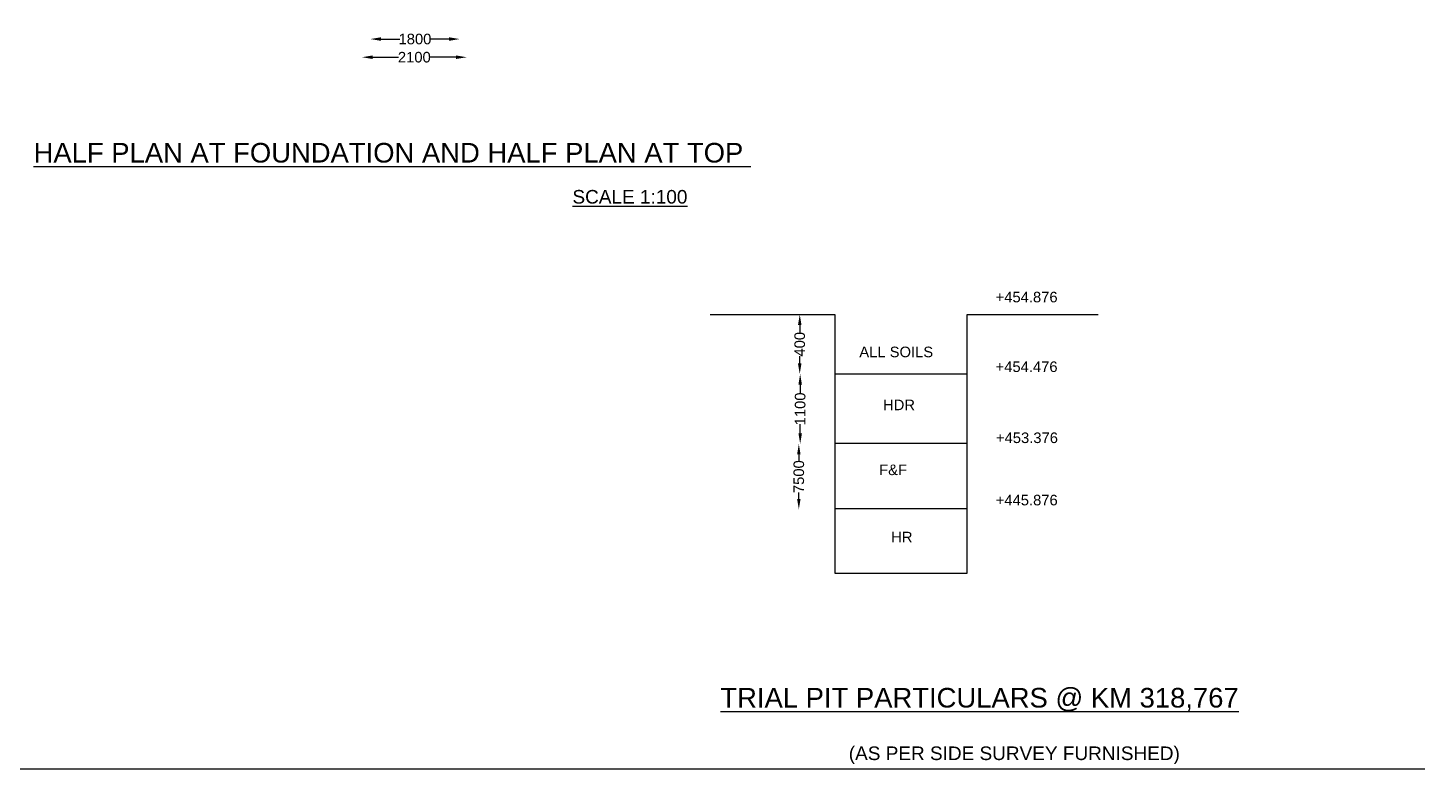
# Model space of a CAD drawing. Header units: millimetres. Extents: x -53213883 to -53195167, y 22134514 to 22146885.
# Drawn here: x -53206268 to -53201666, y 22134514 to 22136970 of the extents above; entities that cross this region are included whole.
import ezdxf

# ---------------------------------------------------------------- set-up
doc = ezdxf.new("R2010")
doc.units = ezdxf.units.MM
doc.header["$MEASUREMENT"] = 0
doc.header["$PDMODE"] = 32
doc.header["$PDSIZE"] = 28
for name, color, linetype in [('DIMENSION', 7, 'Continuous'), ('DRAWING', 2, 'Continuous'), ('TEXT', 7, 'Continuous')]:
    doc.layers.add(name, color=color, linetype=linetype)
doc.styles.get("Standard").update_dxf_attribs({"font": 'arial.ttf', "height": 35})
doc.dimstyles.get("Standard").update_dxf_attribs({"dimtxt": 35, "dimasz": 35, "dimexe": 0.18, "dimexo": 0.0625, "dimgap": 0.09, "dimtad": 0, "dimtoh": 1, "dimdec": 0, "dimzin": 0, "dimdsep": 46, "dimtxsty": 'Standard', "dimcen": 0.09, "dimse1": 1, "dimse2": 1, "dimadec": 0, "dimazin": 0, "dimtfac": 1, "dimtdec": 0, "dimtofl": 0, "dimtmove": 0, "dimatfit": 3, "dimfxl": 1, "dimtolj": 1, "dimtzin": 0, "dimarcsym": 0})

# ---------------------------------------------------------------- blocks, each defined once
blk = doc.blocks.new('*D136')
at = {"layer": 'Defpoints', "color": 0, "transparency": 16777216}
for p in [(-53205133.7, 22136932.8), (-53205133.7, 22136932.8), (-53204837.7, 22136931.1)]:
    blk.add_point(p, dxfattribs=at)
at = {"layer": 'DIMENSION', "color": 0, "lineweight": -2, "transparency": 16777216}
for p, q in [((-53205098.7, 22136932.8), (-53205036.3, 22136932.8)), ((-53204872.7, 22136932.8), (-53204935, 22136932.8))]:
    blk.add_line(p, q, dxfattribs=at)
at = {"layer": 'DIMENSION', "color": 0, "transparency": 16777216}
for points in [[(-53205098.7, 22136938.6), (-53205098.7, 22136927), (-53205133.7, 22136932.8)], [(-53204872.7, 22136938.6), (-53204872.7, 22136927), (-53204837.7, 22136932.8)]]:
    blk.add_solid(points, dxfattribs=at)
at = {"layer": 'DIMENSION', "color": 0, "transparency": 16777216, "insert": (-53204985.7, 22136932.8), "char_height": 35, "attachment_point": 5}
blk.add_mtext('\\A1;1800', dxfattribs=at)
blk = doc.blocks.new('*D137')
at = {"layer": 'Defpoints', "color": 0, "transparency": 16777216}
for p in [(-53205161.3, 22136873.4), (-53205161.3, 22136872.6), (-53204814.2, 22136867.7)]:
    blk.add_point(p, dxfattribs=at)
at = {"layer": 'DIMENSION', "color": 0, "lineweight": -2, "transparency": 16777216}
for p, q in [((-53205126.3, 22136872.6), (-53205040.4, 22136872.6)), ((-53204849.2, 22136872.6), (-53204935.2, 22136872.6))]:
    blk.add_line(p, q, dxfattribs=at)
at = {"layer": 'DIMENSION', "color": 0, "transparency": 16777216}
for points in [[(-53205126.3, 22136878.5), (-53205126.3, 22136866.8), (-53205161.3, 22136872.6)], [(-53204849.2, 22136878.5), (-53204849.2, 22136866.8), (-53204814.2, 22136872.6)]]:
    blk.add_solid(points, dxfattribs=at)
at = {"layer": 'DIMENSION', "color": 0, "transparency": 16777216, "insert": (-53204987.8, 22136872.6), "char_height": 35, "attachment_point": 5}
blk.add_mtext('\\A1;2100', dxfattribs=at)
blk = doc.blocks.new('*D150')
at = {"layer": 'Defpoints', "color": 0, "transparency": 16777216}
for p in [(-53203711.1, 22136020.4), (-53203594.3, 22136020.4), (-53203594.3, 22135823.4)]:
    blk.add_point(p, dxfattribs=at)
at = {"layer": 'DIMENSION', "color": 0, "lineweight": -2, "transparency": 16777216}
for p, q in [((-53203711.1, 22135985.4), (-53203711.1, 22135961.3)), ((-53203711.1, 22135858.4), (-53203711.1, 22135882.5))]:
    blk.add_line(p, q, dxfattribs=at)
at = {"layer": 'DIMENSION', "color": 0, "transparency": 16777216}
for points in [[(-53203716.9, 22135985.4), (-53203705.3, 22135985.4), (-53203711.1, 22136020.4)], [(-53203716.9, 22135858.4), (-53203705.3, 22135858.4), (-53203711.1, 22135823.4)]]:
    blk.add_solid(points, dxfattribs=at)
at = {"layer": 'DIMENSION', "color": 0, "transparency": 16777216, "insert": (-53203711.1, 22135921.9), "char_height": 35, "attachment_point": 5, "rotation": 90}
blk.add_mtext('\\A1;400', dxfattribs=at)
blk = doc.blocks.new('*D151')
at = {"layer": 'Defpoints', "color": 0, "transparency": 16777216}
for p in [(-53203711.1, 22135823.4), (-53203715.5, 22135591.9), (-53203709.6, 22135591.9)]:
    blk.add_point(p, dxfattribs=at)
at = {"layer": 'DIMENSION', "color": 0, "lineweight": -2, "transparency": 16777216}
for p, q in [((-53203709.6, 22135788.4), (-53203709.6, 22135758.3)), ((-53203709.6, 22135626.9), (-53203709.6, 22135657))]:
    blk.add_line(p, q, dxfattribs=at)
at = {"layer": 'DIMENSION', "color": 0, "transparency": 16777216}
for points in [[(-53203715.4, 22135788.4), (-53203703.8, 22135788.4), (-53203709.6, 22135823.4)], [(-53203715.4, 22135626.9), (-53203703.8, 22135626.9), (-53203709.6, 22135591.9)]]:
    blk.add_solid(points, dxfattribs=at)
at = {"layer": 'DIMENSION', "color": 0, "transparency": 16777216, "insert": (-53203709.6, 22135707.7), "char_height": 35, "attachment_point": 5, "rotation": 90}
blk.add_mtext('\\A1;1100', dxfattribs=at)
blk = doc.blocks.new('*D152')
at = {"layer": 'Defpoints', "color": 0, "transparency": 16777216}
for p in [(-53203715.5, 22135591.9), (-53203718.6, 22135374.6), (-53203714.1, 22135374.6)]:
    blk.add_point(p, dxfattribs=at)
at = {"layer": 'DIMENSION', "color": 0, "lineweight": -2, "transparency": 16777216}
for p, q in [((-53203714.1, 22135556.9), (-53203714.1, 22135535.4)), ((-53203714.1, 22135409.6), (-53203714.1, 22135431.1))]:
    blk.add_line(p, q, dxfattribs=at)
at = {"layer": 'DIMENSION', "color": 0, "transparency": 16777216}
for points in [[(-53203719.9, 22135556.9), (-53203708.3, 22135556.9), (-53203714.1, 22135591.9)], [(-53203719.9, 22135409.6), (-53203708.3, 22135409.6), (-53203714.1, 22135374.6)]]:
    blk.add_solid(points, dxfattribs=at)
at = {"layer": 'DIMENSION', "color": 0, "transparency": 16777216, "insert": (-53203714.1, 22135483.3), "char_height": 35, "attachment_point": 5, "rotation": 90}
blk.add_mtext('\\A1;7500', dxfattribs=at)

msp = doc.modelspace()

# ---------------------------------------------------------------- linework, layer by layer
at = {"layer": 'DIMENSION', "color": 0}
msp.add_lwpolyline([(-53195173.3, 22134514.2), (-53212670.2, 22134514.2), (-53212670.2, 22146885.2), (-53195173.3, 22146885.2)], close=True, dxfattribs=at)
at = {"layer": 'DRAWING', "color": 0}
for points in [[(-53204007.5, 22136020.4), (-53203594.3, 22136020.4), (-53203594.3, 22135163.7), (-53203156.8, 22135163.7), (-53203156.8, 22136020.4), (-53202722.9, 22136020.4)], [(-53203594.3, 22135823.4), (-53203156.8, 22135823.4)], [(-53203594.3, 22135593.7), (-53203156.8, 22135593.7)], [(-53203594.3, 22135377.6), (-53203156.8, 22135377.6)]]:
    msp.add_lwpolyline(points, dxfattribs=at)

# ---------------------------------------------------------------- texts
at = {"layer": 'TEXT', "color": 0}
for s, height, p in [('%%UHALF PLAN AT FOUNDATION AND HALF PLAN AT TOP ', 65, (-53206249, 22136523.8)), ('%%USCALE 1:100', 45, (-53204464, 22136387.9)), ('+454.876', 35, (-53203062.2, 22136060.7)), ('ALL SOILS', 35, (-53203513.7, 22135879)), ('+454.476', 35, (-53203062.3, 22135830)), ('HDR', 35, (-53203435.2, 22135703.4)), ('+453.376', 35, (-53203061, 22135594.6)), ('F&F', 35, (-53203448, 22135488.5)), ('+445.876', 35, (-53203061.8, 22135388.2)), ('HR', 35, (-53203408.1, 22135265.8)), ('%%UTRIAL PIT PARTICULARS @ KM 318,767', 65, (-53203974, 22134718.5)), ('(AS PER SIDE SURVEY FURNISHED)', 45, (-53203548.6, 22134544.5))]:
    msp.add_text(s, height=height, dxfattribs=at).set_placement(p)

# ---------------------------------------------------------------- dimensions: what is measured, and where the dimension line sits
at = {"layer": 'DIMENSION', "color": 0}
for base, p1, p2, text, picture, middle in [((-53205133.7, 22136932.8), (-53204837.7, 22136931.1), (-53205133.7, 22136932.8), '1800', '*D136', (-53204985.7, 22136932.8)), ((-53205161.3, 22136872.6), (-53204814.2, 22136867.7), (-53205161.3, 22136873.4), '2100', '*D137', (-53204987.8, 22136872.6))]:
    dim = msp.add_linear_dim(base=base, p1=p1, p2=p2, text=text, dimstyle='Standard', dxfattribs=at)
    dim.commit()
    dim.dimension.update_dxf_attribs({"geometry": picture, "text_midpoint": middle})
for base, p1, p2, text, picture, middle in [((-53203711.1, 22136020.4), (-53203594.3, 22135823.4), (-53203594.3, 22136020.4), '400', '*D150', (-53203711.1, 22135921.9)), ((-53203709.6, 22135591.9), (-53203711.1, 22135823.4), (-53203715.5, 22135591.9), '1100', '*D151', (-53203709.6, 22135707.7)), ((-53203714.1, 22135374.6), (-53203715.5, 22135591.9), (-53203718.6, 22135374.6), '7500', '*D152', (-53203714.1, 22135483.3))]:
    dim = msp.add_linear_dim(base=base, p1=p1, p2=p2, angle=90, text=text, dimstyle='Standard', dxfattribs=at)
    dim.commit()
    dim.dimension.update_dxf_attribs({"geometry": picture, "text_midpoint": middle})

doc.saveas('drawing.dxf')
